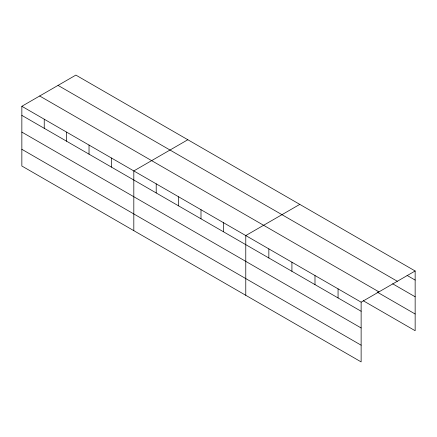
<?xml version="1.0" encoding="UTF-8"?>
<svg xmlns="http://www.w3.org/2000/svg" width="437" height="437" viewBox="0 0 437 437"><rect width="100%" height="100%" fill="white"/><g stroke="black" fill="none" stroke-linecap="round" stroke-linejoin="round"><path stroke-width="0.66" d="M361.131 327.974L361.131 302.169L21.85 106.284L21.85 166.016L361.131 361.902L361.131 327.974L21.85 132.089M363.24 300.743L415.15 330.716L415.15 270.984L75.869 75.098L21.85 106.284M187.828 139.742L133.815 170.927L133.815 230.66M299.793 204.385L245.774 235.57L245.774 295.303M361.131 302.169L415.15 270.984M407.076 275.414L415.15 280.073M58.039 85.39L397.326 281.275M392.655 283.799L415.15 296.783M39.674 95.993L378.961 291.878M377.082 292.025L415.15 314.001M21.85 115.379L361.131 311.259M21.85 149.307L361.131 345.192M338.063 288.852L338.063 297.941M314.99 275.529L314.99 284.618M291.921 262.211L291.921 271.301M268.848 248.888L268.848 257.977M223.383 222.641L223.383 231.73M200.993 209.711L200.993 218.806M178.596 196.781L178.596 205.876M156.206 183.857L156.206 192.946M111.419 157.997L111.419 167.092M89.028 145.073L89.028 154.163M66.637 132.143L66.637 141.233M44.241 119.214L44.241 128.303"/></g></svg>
